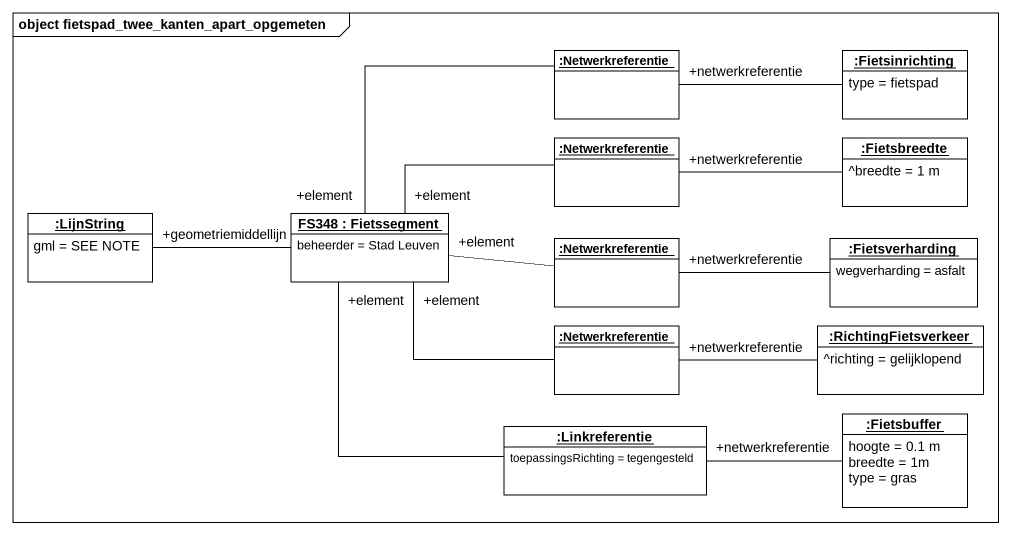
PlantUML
@startuml
mainframe object fietspad_twee_kanten_apart_opgemeten
hide circle
hide empty members
object ":Netwerkreferentie" as Netwerkreferentie
object ":Fietsinrichting" as Fietsinrichting {
  type = fietspad
}
object ":Netwerkreferentie" as Netwerkreferentie_2
object ":Fietsbreedte" as Fietsbreedte {
  ^breedte = 1 m
}
object ":LijnString" as LijnString {
  gml = SEE NOTE
}
object "FS348 : Fietssegment" as FS348 {
  beheerder = Stad Leuven
}
object ":Netwerkreferentie" as Netwerkreferentie_3
object ":Fietsverharding" as Fietsverharding {
  wegverharding = asfalt
}
object ":Netwerkreferentie" as Netwerkreferentie_4
object ":RichtingFietsverkeer" as RichtingFietsverkeer {
  ^richting = gelijklopend
}
object ":Fietsbuffer" as Fietsbuffer {
  hoogte = 0.1 m
  breedte = 1m
  type = gras
}
object ":Linkreferentie" as Linkreferentie {
  toepassingsRichting = tegengesteld
}
Netwerkreferentie -- "+element" FS348
Fietsinrichting -left- "+netwerkreferentie" Netwerkreferentie
Netwerkreferentie_2 -left- "+element" FS348
Fietsbreedte -left- "+netwerkreferentie" Netwerkreferentie_2
FS348 -left- "+geometriemiddellijn" LijnString
FS348 "+element" -- Linkreferentie
Netwerkreferentie_3 -left- "+element" FS348
Fietsverharding -left- "+netwerkreferentie" Netwerkreferentie_3
Netwerkreferentie_4 -left- "+element" FS348
RichtingFietsverkeer -left- "+netwerkreferentie" Netwerkreferentie_4
Linkreferentie -right- "+netwerkreferentie" Fietsbuffer
@enduml
